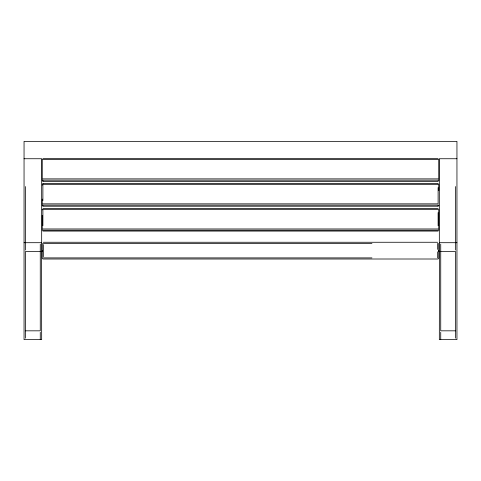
<?xml version="1.0" encoding="UTF-8"?>
<svg xmlns="http://www.w3.org/2000/svg" width="481" height="481" viewBox="0 0 481 481"><rect width="100%" height="100%" fill="white"/><g stroke="black" fill="none" stroke-linecap="round" stroke-linejoin="round"><path stroke-width="0.72" d="M24.05 158.742L41.673 158.742L41.673 251.389M42.887 158.652L438.113 158.652M42.887 159.5L438.113 159.5M42.887 178.89L438.113 178.89M438.113 180.195L42.887 180.195L42.887 180.628M42.887 181.481L438.113 181.481L438.113 180.838M42.887 183.441L438.113 183.441L438.113 183.976M438.113 184.337L42.887 184.337L42.887 200.607M42.887 203.86L438.113 203.86L438.113 187.59M42.887 205.134L438.113 205.134M42.887 206.211L438.113 206.211M42.887 208.399L438.113 208.399M438.113 209.337L42.887 209.337L42.887 225.703M42.887 228.974L438.113 228.974M42.887 230.219L438.113 230.219M42.887 231.072L438.113 231.072M43.326 242.262L437.674 242.262M24.05 242.701L41.673 242.701M439.327 242.701L456.95 242.701M43.326 243.362L371.951 243.362M42.226 250.631L42.55 250.631M438.45 250.631L438.774 250.631M40.266 251.515L25.463 251.515L25.463 338.167M41.576 251.515L41.673 339.634L24.05 339.634L24.05 141.366L456.95 141.366L456.95 339.634L439.327 339.634L439.424 251.515M42.226 251.515L42.55 251.515M438.45 251.515L438.774 251.515M440.734 251.515L455.537 251.515L455.537 338.167M43.326 257.9L371.951 257.9M25.463 330.826L40.266 330.826L40.266 244.168M455.537 330.826L440.734 330.826L440.734 244.168M456.95 158.742L439.327 158.742L439.327 251.389M455.537 186.568L455.537 250.048M440.734 332.293L440.734 339.634M438.774 159.295L438.774 180.495M438.774 184.451L438.774 190.554M438.774 205.02L438.774 205.555M438.774 209.427L438.774 230.423M438.774 243.362L438.774 257.9A1.1 1.1 0 0 1 437.674 259.006L43.326 259.006A1.1 1.1 0 0 1 42.226 257.9L42.226 243.362M438.113 205.495L438.113 206.03M438.113 212.608L438.113 225.703M437.674 243.362L437.674 249.423M437.674 251.846L437.674 257.9M43.326 244.576L43.326 256.692M42.887 180.838L42.887 181.265M42.887 183.622L42.887 183.976M42.887 205.495L42.887 206.03M42.226 159.295L42.226 180.495M42.226 184.626L42.226 185.161M42.226 199.092L42.226 205.555M42.226 209.482L42.226 209.914M42.226 215.32L42.226 230.423M40.266 332.293L40.266 339.634M25.463 186.568L25.463 250.048"/></g></svg>
